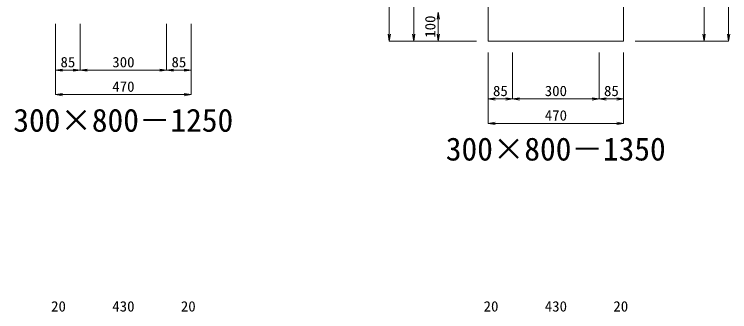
# Model space of a CAD drawing. Units: millimetres at full size. Extents: x -22536 to 51867, y -19720 to 38340.
# Drawn here: x 20022 to 22503, y -10010 to -8977 of the extents above; entities that cross this region are included whole.
import ezdxf
from ezdxf.enums import TextEntityAlignment as Align

# ---------------------------------------------------------------- set-up
doc = ezdxf.new("R2010")
doc.units = ezdxf.units.MM
doc.header["$LTSCALE"] = 20
doc.layers.add('寸法線', color=7, linetype='Continuous', lineweight=13)
doc.layers.add('本体', color=2, linetype='Continuous', lineweight=13)
doc.layers.add('文字', color=7, linetype='Continuous')
doc.styles.add('ＭＳ 明朝', font='')
doc.styles.get('ＭＳ 明朝').set_extended_font_data('MS Mincho')

# ---------------------------------------------------------------- blocks, each defined once
blk = doc.blocks.new('open_arrow')
at = {"color": 0, "linetype": 'Continuous', "lineweight": -2}
blk.add_lwpolyline([(7.5, 1.25), (0, 0), (7.5, -1.25)], dxfattribs=at)

msp = doc.modelspace()

# ---------------------------------------------------------------- linework, layer by layer
at = {"layer": '寸法線'}
for p, q in [((21322.06, -9070), (21322.06, -7543.81)), ((22498.78, -7593), (22498.78, -9070)), ((22413.78, -7720), (22413.78, -9070)), ((21407.06, -9070), (21407.06, -8520)), ((21492.06, -8970), (21492.06, -9070)), ((20165, -9010), (20165, -9171.16)), ((20165, -9010), (20165, -9256.16)), ((20250, -9010), (20250, -9171.16)), ((20250, -9010), (20250, -9171.16)), ((20550, -9010), (20550, -9171.16)), ((20550, -9010), (20550, -9171.16)), ((20635, -9010), (20635, -9171.16)), ((20635, -9010), (20635, -9256.16)), ((21625, -9070), (21322.06, -9070)), ((21625, -9070), (21407.06, -9070)), ((21625, -9070), (21492.06, -9070)), ((22175, -9070), (22413.78, -9070)), ((22175, -9070), (22498.78, -9070)), ((21665, -9110), (21665, -9271.16)), ((21665, -9110), (21665, -9356.16)), ((21750, -9110), (21750, -9271.16)), ((21750, -9110), (21750, -9271.16)), ((22050, -9110), (22050, -9271.16)), ((22050, -9110), (22050, -9271.16)), ((22135, -9110), (22135, -9271.16)), ((22135, -9110), (22135, -9356.16)), ((20165, -9171.16), (20250, -9171.16)), ((20250, -9171.16), (20550, -9171.16)), ((20550, -9171.16), (20635, -9171.16)), ((20165, -9256.16), (20635, -9256.16)), ((21665, -9271.16), (21750, -9271.16)), ((21750, -9271.16), (22050, -9271.16)), ((22050, -9271.16), (22135, -9271.16)), ((21665, -9356.16), (22135, -9356.16))]:
    msp.add_line(p, q, dxfattribs=at)
at = {"layer": '本体'}
for p, q in [((21665, -7720), (21665, -9070)), ((22135, -7720), (22135, -9070)), ((21665, -9070), (22135, -9070))]:
    msp.add_line(p, q, dxfattribs=at)

# ---------------------------------------------------------------- block references
at = {"layer": '寸法線', "xscale": 3.2, "yscale": 3.2}
for p, rotation in [((21492.06, -8970), 270), ((21322.06, -9070), 90), ((21407.06, -9070), 90), ((21492.06, -9070), 90), ((22413.78, -9070), 90), ((22498.78, -9070), 90), ((20250, -9171.16), 180), ((20550, -9171.16), 180), ((20635, -9171.16), 180), ((20635, -9256.16), 180), ((21750, -9271.16), 180), ((22050, -9271.16), 180), ((22135, -9271.16), 180), ((22135, -9356.16), 180)]:
    msp.add_blockref('open_arrow', p, dxfattribs=dict(at, rotation=rotation))
for p in [(20165, -9171.16), (20250, -9171.16), (20550, -9171.16), (20165, -9256.16), (21665, -9271.16), (21750, -9271.16), (22050, -9271.16), (21665, -9356.16)]:
    msp.add_blockref('open_arrow', p, dxfattribs=at)

# ---------------------------------------------------------------- texts
at = {"layer": '寸法線', "style": 'ＭＳ 明朝', "width": 1.05}
msp.add_text('100', height=36.03, rotation=90, dxfattribs=at).set_placement((21464.06, -9020), align=Align.MIDDLE_CENTER)
for s, p in [('85', (20207.5, -9143.16)), ('300', (20400, -9143.16)), ('85', (20592.5, -9143.16)), ('470', (20400, -9228.16)), ('85', (21707.5, -9243.16)), ('300', (21900, -9243.16)), ('85', (22092.5, -9243.16)), ('470', (21900, -9328.16)), ('20', (20175, -9991.42)), ('430', (20400, -9991.42)), ('20', (20625, -9991.42)), ('20', (21675, -9991.42)), ('430', (21900, -9991.42)), ('20', (22125, -9991.42))]:
    msp.add_text(s, height=36.03, dxfattribs=at).set_placement(p, align=Align.MIDDLE_CENTER)
at = {"layer": '文字', "style": 'ＭＳ 明朝'}
for s, p in [('300×800－1250', (20399.52, -9344.97)), ('300×800－1350', (21899.52, -9444.97))]:
    msp.add_text(s, height=80.06, dxfattribs=at).set_placement(p, align=Align.MIDDLE_CENTER)

doc.saveas('drawing.dxf')
